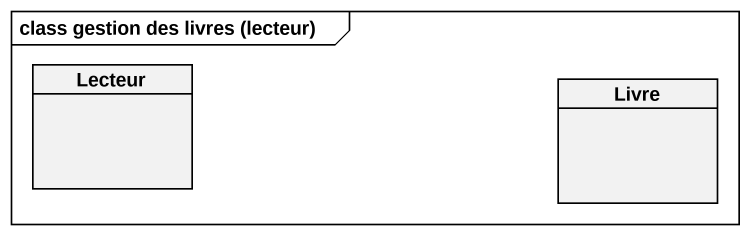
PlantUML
@startuml
mainframe class gestion des livres (lecteur)
hide circle
hide empty members
class Lecteur
class Livre
@enduml
